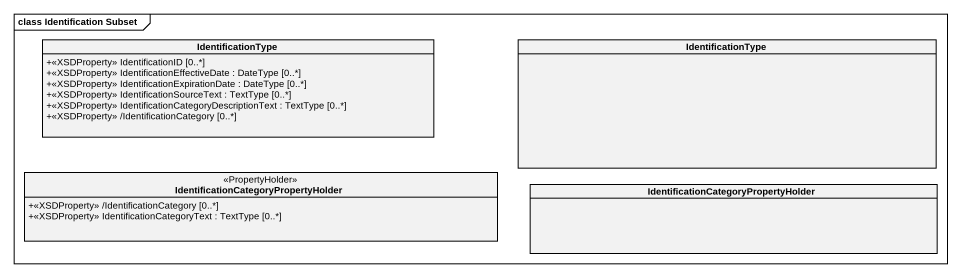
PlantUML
@startuml
mainframe class Identification Subset
hide circle
hide empty members
skinparam classAttributeIconSize 0
class IdentificationType {
  +<<XSDProperty>> IdentificationID [0..*]
  +<<XSDProperty>> IdentificationEffectiveDate : DateType [0..*]
  +<<XSDProperty>> IdentificationExpirationDate : DateType [0..*]
  +<<XSDProperty>> IdentificationSourceText : TextType [0..*]
  +<<XSDProperty>> IdentificationCategoryDescriptionText : TextType [0..*]
  +<<XSDProperty>> /IdentificationCategory [0..*]
}
class "IdentificationType" as IdentificationType_2
class "IdentificationCategoryPropertyHolder" as IdentificationCategoryProper <<PropertyHolder>> {
  +<<XSDProperty>> /IdentificationCategory [0..*]
  +<<XSDProperty>> IdentificationCategoryText : TextType [0..*]
}
class "IdentificationCategoryPropertyHolder" as IdentificationCategoryProper_2
@enduml
